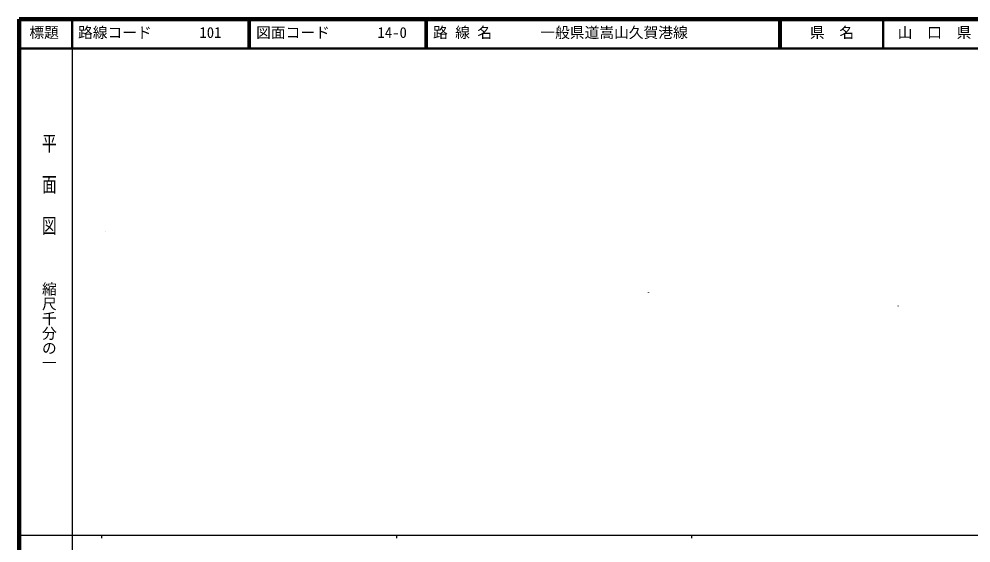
# Model space of a CAD drawing. Units: millimetres on the paper, with parts at other scales. Extents: x 40 to 680, y 20 to 380.
# Drawn here: x 40 to 362.7, y 202.4 to 380 of the extents above; entities that cross this region are included whole.
import ezdxf
from ezdxf.enums import TextEntityAlignment as Align

# ---------------------------------------------------------------- set-up
doc = ezdxf.new("R2010")
doc.units = ezdxf.units.MM
for name, color, linetype, lineweight in [('M-OTRS', 6, 'Continuous', 25), ('M-TTL', 2, 'Continuous', 140), ('M-TTL-BAND', 7, 'Continuous', 25), ('M-TTL-LINE', 7, 'Continuous', 50)]:
    doc.layers.add(name, color=color, linetype=linetype, lineweight=lineweight)
doc.layers.add('M-TTL-TXT', color=7, linetype='Continuous')
doc.styles.add('@ＭＳ ゴシック', font='')
doc.styles.add('ＭＳ ゴシック', font='')
doc.styles.get('@ＭＳ ゴシック').set_extended_font_data('@MS Gothic')
doc.styles.get('ＭＳ ゴシック').set_extended_font_data('MS Gothic')

msp = doc.modelspace()

# ---------------------------------------------------------------- linework, layer by layer
at = {"layer": 'M-OTRS'}
for centre, radius in [((69.299, 307.979), 0.0313), ((69.299, 307.979), 0.025), ((69.299, 307.979), 0.0188), ((69.299, 307.979), 0.0125), ((69.299, 307.979), 0.0063), ((253.386, 287.365), 0.0313), ((253.386, 287.365), 0.025), ((253.386, 287.365), 0.0188), ((253.386, 287.365), 0.0125), ((253.386, 287.365), 0.0063), ((338.076, 282.726), 0.0313), ((338.076, 282.726), 0.025), ((338.076, 282.726), 0.0188), ((338.076, 282.726), 0.0125), ((338.076, 282.726), 0.0063)]:
    msp.add_circle(centre, radius, dxfattribs=at)
at = {"layer": 'M-TTL'}
for p, q in [((40, 380), (40, 20)), ((680, 380), (40, 380))]:
    msp.add_line(p, q, dxfattribs=at)
at = {"layer": 'M-TTL-BAND'}
for p, q in [((58, 370), (58, 20)), ((40, 205), (579, 205)), ((68, 205), (68, 204)), ((168, 205), (168, 204)), ((268, 205), (268, 204))]:
    msp.add_line(p, q, dxfattribs=at)
at = {"layer": 'M-TTL-LINE'}
for p, q in [((58, 380), (58, 370)), ((117.75, 380), (117.75, 370)), ((118.25, 380), (118.25, 370)), ((177.75, 380), (177.75, 370)), ((178.25, 380), (178.25, 370)), ((297.75, 380), (297.75, 370)), ((298.25, 380), (298.25, 370)), ((333, 380), (333, 370)), ((40, 370), (680, 370))]:
    msp.add_line(p, q, dxfattribs=at)

# ---------------------------------------------------------------- texts
at = {"layer": 'M-TTL-BAND', "style": '@ＭＳ ゴシック', "width": 1.4}
msp.add_text('平  面  図', height=3.666, rotation=270, dxfattribs=at).set_placement((47.277, 341.475), align=Align.BOTTOM_LEFT)
at = {"layer": 'M-TTL-BAND', "style": '@ＭＳ ゴシック'}
msp.add_text('縮尺千分の一', height=3.666, rotation=270, dxfattribs=at).set_placement((47.277, 291.03), align=Align.BOTTOM_LEFT)
at = {"layer": 'M-TTL-TXT', "style": 'ＭＳ ゴシック'}
for s, p in [('標題', (43.5, 372.5)), ('路線コード', (60, 372.5)), ('路 線 名', (180.38, 372.5)), ('一般県道嵩山久賀港線', (216.734, 372.5)), ('県\u3000名', (308.125, 372.5)), ('山\u3000口\u3000県', (337.875, 372.5)), ('101', (101.142, 372.5)), ('図面コード', (120.38, 372.5)), ('14-0', (161.521, 372.5))]:
    msp.add_text(s, height=3.666, dxfattribs=at).set_placement(p, align=Align.BOTTOM_LEFT)

doc.saveas('drawing.dxf')
